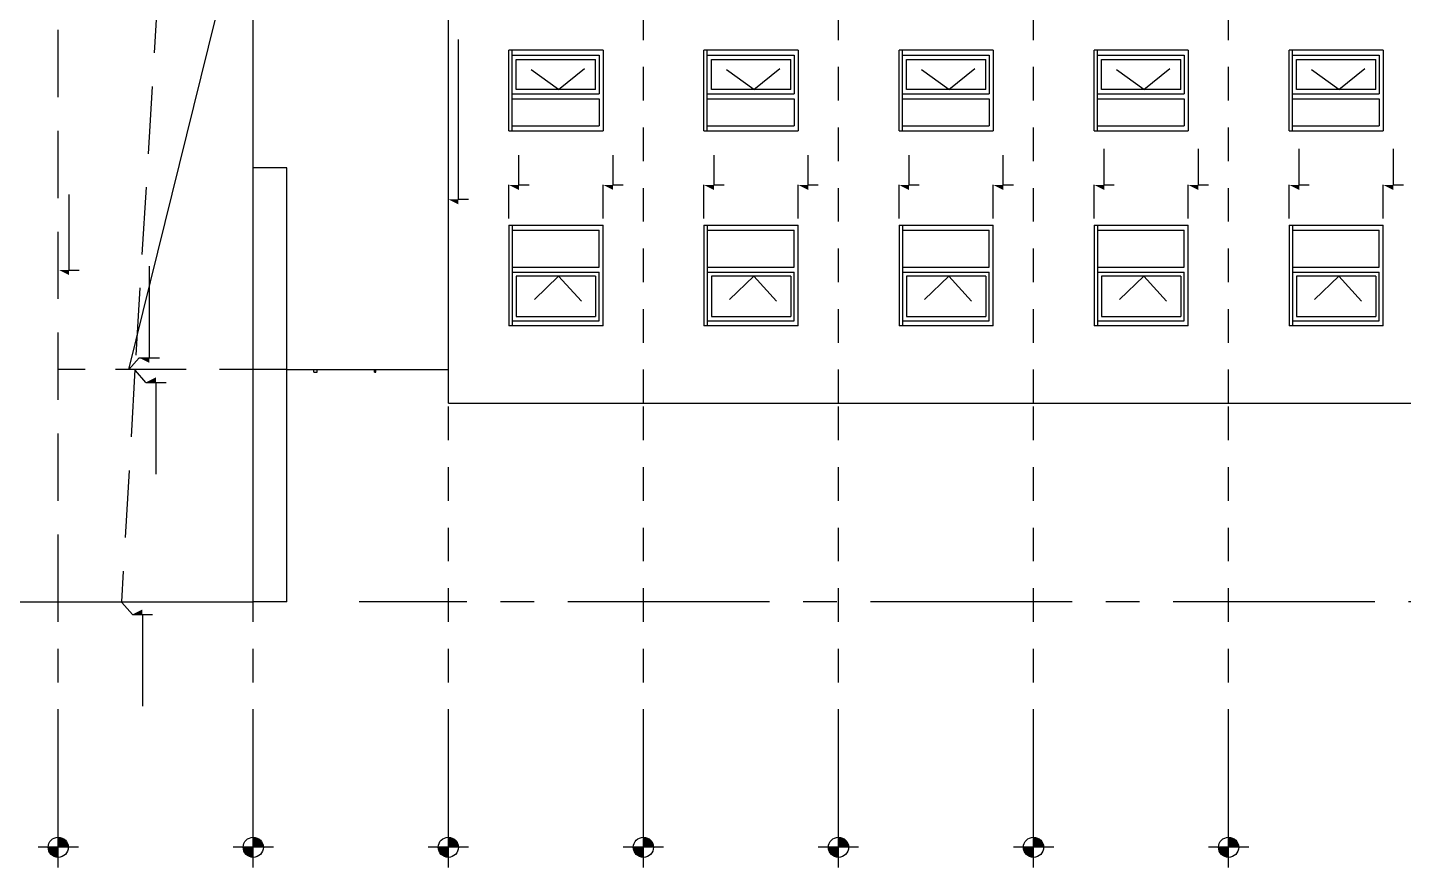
# Model space of a CAD drawing. Header units: metres. Extents: x -220 to 294, y -29 to 18.
# Drawn here: x -178.25 to -173.13, y 5.4 to 8.52 of the extents above; entities that cross this region are included whole.
import ezdxf

# ---------------------------------------------------------------- set-up
doc = ezdxf.new("R2010")
doc.units = ezdxf.units.M
doc.header["$MEASUREMENT"] = 0
for name, pattern in [('CENTER2', [1.125, 0.75, -0.125, 0.125, -0.125]), ('DASHED2', [0.375, 0.25, -0.125]), ('DASHED4', [0.1875, 0.125, -0.0625])]:
    doc.linetypes.add(name, pattern=pattern)
for name, color, linetype in [('Cizgi', 7, 'Continuous'), ('Kesit_Kot', 7, 'Continuous'), ('Standart', 7, 'Continuous'), ('Tarama', 7, 'Continuous')]:
    doc.layers.add(name, color=color, linetype=linetype)

msp = doc.modelspace()

# ---------------------------------------------------------------- hatches: boundary and pattern name
at = {"layer": 'Kesit_Kot', "linetype": 'Continuous', "lineweight": -3}
for points in [[(-176.4574, 7.9352), (-176.4199, 7.9164), (-176.4199, 7.9352)], [(-176.1074, 7.9352), (-176.0699, 7.9164), (-176.0699, 7.9352)], [(-175.7324, 7.9352), (-175.6949, 7.9164), (-175.6949, 7.9352)], [(-175.3824, 7.9352), (-175.3449, 7.9164), (-175.3449, 7.9352)], [(-175.0074, 7.9352), (-174.9699, 7.9164), (-174.9699, 7.9352)], [(-174.6574, 7.9352), (-174.6199, 7.9164), (-174.6199, 7.9352)], [(-174.2824, 7.9352), (-174.2449, 7.9164), (-174.2449, 7.9352)], [(-173.9324, 7.9352), (-173.8949, 7.9164), (-173.8949, 7.9352)], [(-173.5574, 7.9352), (-173.5199, 7.9164), (-173.5199, 7.9352)], [(-173.2074, 7.9352), (-173.1699, 7.9164), (-173.1699, 7.9352)], [(-177.8311, 7.2929), (-177.7936, 7.2741), (-177.7936, 7.2929)], [(-177.8067, 7.2011), (-177.7692, 7.2198), (-177.7692, 7.2011)], [(-177.8567, 6.3386), (-177.8192, 6.3573), (-177.8192, 6.3386)]]:
    msp.add_hatch(color=251, dxfattribs=at).paths.add_polyline_path(points)
at = {"layer": 'Standart', "linetype": 'Continuous', "lineweight": -3}
for points in [[(-176.6824, 7.8818), (-176.6449, 7.863), (-176.6449, 7.8818)], [(-178.1299, 7.6189), (-178.0924, 7.6002), (-178.0924, 7.6189)]]:
    msp.add_hatch(color=251, dxfattribs=at).paths.add_polyline_path(points)
at = {"layer": 'Tarama', "linetype": 'Continuous', "lineweight": -3}
for points in [[(-178.1324, 5.4358), (-178.1366, 5.436), (-178.1408, 5.4367), (-178.1448, 5.4379), (-178.1487, 5.4395), (-178.1524, 5.4415), (-178.1558, 5.444), (-178.1589, 5.4468), (-178.1617, 5.4499), (-178.1642, 5.4533), (-178.1662, 5.457), (-178.1678, 5.4609), (-178.169, 5.4649), (-178.1697, 5.4691), (-178.1699, 5.4733), (-178.1324, 5.4733)], [(-178.1324, 5.5108), (-178.1282, 5.5105), (-178.1241, 5.5098), (-178.12, 5.5087), (-178.1162, 5.5071), (-178.1125, 5.505), (-178.109, 5.5026), (-178.1059, 5.4998), (-178.1031, 5.4967), (-178.1007, 5.4932), (-178.0986, 5.4896), (-178.097, 5.4857), (-178.0959, 5.4816), (-178.0952, 5.4775), (-178.0949, 5.4733), (-178.1324, 5.4733)], [(-177.4074, 5.4358), (-177.4116, 5.436), (-177.4158, 5.4367), (-177.4198, 5.4379), (-177.4237, 5.4395), (-177.4274, 5.4415), (-177.4308, 5.444), (-177.4339, 5.4468), (-177.4367, 5.4499), (-177.4392, 5.4533), (-177.4412, 5.457), (-177.4428, 5.4609), (-177.444, 5.4649), (-177.4447, 5.4691), (-177.4449, 5.4733), (-177.4074, 5.4733)], [(-177.4074, 5.5108), (-177.4032, 5.5105), (-177.3991, 5.5098), (-177.395, 5.5087), (-177.3912, 5.5071), (-177.3875, 5.505), (-177.384, 5.5026), (-177.3809, 5.4998), (-177.3781, 5.4967), (-177.3757, 5.4932), (-177.3736, 5.4896), (-177.372, 5.4857), (-177.3709, 5.4816), (-177.3702, 5.4775), (-177.3699, 5.4733), (-177.4074, 5.4733)], [(-176.6824, 5.4358), (-176.6866, 5.436), (-176.6908, 5.4367), (-176.6948, 5.4379), (-176.6987, 5.4395), (-176.7024, 5.4415), (-176.7058, 5.444), (-176.7089, 5.4468), (-176.7117, 5.4499), (-176.7142, 5.4533), (-176.7162, 5.457), (-176.7178, 5.4609), (-176.719, 5.4649), (-176.7197, 5.4691), (-176.7199, 5.4733), (-176.6824, 5.4733)], [(-176.6824, 5.5108), (-176.6782, 5.5105), (-176.6741, 5.5098), (-176.67, 5.5087), (-176.6662, 5.5071), (-176.6625, 5.505), (-176.659, 5.5026), (-176.6559, 5.4998), (-176.6531, 5.4967), (-176.6507, 5.4932), (-176.6486, 5.4896), (-176.647, 5.4857), (-176.6459, 5.4816), (-176.6452, 5.4775), (-176.6449, 5.4733), (-176.6824, 5.4733)], [(-175.9574, 5.4358), (-175.9616, 5.436), (-175.9658, 5.4367), (-175.9698, 5.4379), (-175.9737, 5.4395), (-175.9774, 5.4415), (-175.9808, 5.444), (-175.9839, 5.4468), (-175.9867, 5.4499), (-175.9892, 5.4533), (-175.9912, 5.457), (-175.9928, 5.4609), (-175.994, 5.4649), (-175.9947, 5.4691), (-175.9949, 5.4733), (-175.9574, 5.4733)], [(-175.9574, 5.5108), (-175.9532, 5.5105), (-175.9491, 5.5098), (-175.945, 5.5087), (-175.9412, 5.5071), (-175.9375, 5.505), (-175.934, 5.5026), (-175.9309, 5.4998), (-175.9281, 5.4967), (-175.9257, 5.4932), (-175.9236, 5.4896), (-175.922, 5.4857), (-175.9209, 5.4816), (-175.9202, 5.4775), (-175.9199, 5.4733), (-175.9574, 5.4733)], [(-175.2324, 5.4358), (-175.2366, 5.436), (-175.2408, 5.4367), (-175.2448, 5.4379), (-175.2487, 5.4395), (-175.2524, 5.4415), (-175.2558, 5.444), (-175.2589, 5.4468), (-175.2617, 5.4499), (-175.2642, 5.4533), (-175.2662, 5.457), (-175.2678, 5.4609), (-175.269, 5.4649), (-175.2697, 5.4691), (-175.2699, 5.4733), (-175.2324, 5.4733)], [(-175.2324, 5.5108), (-175.2282, 5.5105), (-175.2241, 5.5098), (-175.22, 5.5087), (-175.2162, 5.5071), (-175.2125, 5.505), (-175.209, 5.5026), (-175.2059, 5.4998), (-175.2031, 5.4967), (-175.2007, 5.4932), (-175.1986, 5.4896), (-175.197, 5.4857), (-175.1959, 5.4816), (-175.1952, 5.4775), (-175.1949, 5.4733), (-175.2324, 5.4733)], [(-174.5074, 5.4358), (-174.5116, 5.436), (-174.5158, 5.4367), (-174.5198, 5.4379), (-174.5237, 5.4395), (-174.5274, 5.4415), (-174.5308, 5.444), (-174.5339, 5.4468), (-174.5367, 5.4499), (-174.5392, 5.4533), (-174.5412, 5.457), (-174.5428, 5.4609), (-174.544, 5.4649), (-174.5447, 5.4691), (-174.5449, 5.4733), (-174.5074, 5.4733)], [(-174.5074, 5.5108), (-174.5032, 5.5105), (-174.4991, 5.5098), (-174.495, 5.5087), (-174.4912, 5.5071), (-174.4875, 5.505), (-174.484, 5.5026), (-174.4809, 5.4998), (-174.4781, 5.4967), (-174.4757, 5.4932), (-174.4736, 5.4896), (-174.472, 5.4857), (-174.4709, 5.4816), (-174.4702, 5.4775), (-174.4699, 5.4733), (-174.5074, 5.4733)], [(-173.7824, 5.4358), (-173.7866, 5.436), (-173.7908, 5.4367), (-173.7948, 5.4379), (-173.7987, 5.4395), (-173.8024, 5.4415), (-173.8058, 5.444), (-173.8089, 5.4468), (-173.8117, 5.4499), (-173.8142, 5.4533), (-173.8162, 5.457), (-173.8178, 5.4609), (-173.819, 5.4649), (-173.8197, 5.4691), (-173.8199, 5.4733), (-173.7824, 5.4733)], [(-173.7824, 5.5108), (-173.7782, 5.5105), (-173.7741, 5.5098), (-173.77, 5.5087), (-173.7662, 5.5071), (-173.7625, 5.505), (-173.759, 5.5026), (-173.7559, 5.4998), (-173.7531, 5.4967), (-173.7507, 5.4932), (-173.7486, 5.4896), (-173.747, 5.4857), (-173.7459, 5.4816), (-173.7452, 5.4775), (-173.7449, 5.4733), (-173.7824, 5.4733)]]:
    msp.add_hatch(color=251, dxfattribs=at).paths.add_polyline_path(points)

# ---------------------------------------------------------------- linework, layer by layer
at = {"layer": 'Cizgi', "color": 251, "linetype": 'Continuous', "lineweight": -3}
for points in [[(-177.8699, 7.2487), (-177.1162, 10.2987)], [(-177.4074, 8.0362), (-177.4074, 9.2987)], [(-176.6824, 7.2487), (-176.6824, 8.7449)], [(-177.4074, 7.9987), (-177.4074, 8.0362)], [(-177.2824, 7.9987), (-177.4074, 7.9987)], [(-177.4074, 6.3862), (-177.4074, 7.9987)], [(-177.2824, 7.2487), (-177.2824, 7.9987)], [(-176.4574, 7.7862), (-176.1074, 7.7862)], [(-176.4574, 7.7862), (-176.4574, 7.4112)], [(-176.4449, 7.7862), (-176.4449, 7.4112)], [(-176.1074, 7.4112), (-176.1074, 7.7862)], [(-175.7324, 7.7862), (-175.3824, 7.7862)], [(-175.7324, 7.7862), (-175.7324, 7.4112)], [(-175.7199, 7.7862), (-175.7199, 7.4112)], [(-175.3824, 7.4112), (-175.3824, 7.7862)], [(-175.0074, 7.7862), (-174.6574, 7.7862)], [(-175.0074, 7.7862), (-175.0074, 7.4112)], [(-174.9949, 7.7862), (-174.9949, 7.4112)], [(-174.6574, 7.4112), (-174.6574, 7.7862)], [(-174.2824, 7.7862), (-173.9324, 7.7862)], [(-174.2824, 7.7862), (-174.2824, 7.4112)], [(-174.2699, 7.7862), (-174.2699, 7.4112)], [(-173.9324, 7.4112), (-173.9324, 7.7862)], [(-173.5574, 7.7862), (-173.2074, 7.7862)], [(-173.5574, 7.7862), (-173.5574, 7.4112)], [(-173.5449, 7.7862), (-173.5449, 7.4112)], [(-173.2074, 7.4112), (-173.2074, 7.7862)], [(-176.4449, 7.7674), (-176.1224, 7.7674)], [(-176.1224, 7.6299), (-176.1224, 7.7674)], [(-175.7199, 7.7674), (-175.3974, 7.7674)], [(-175.3974, 7.6299), (-175.3974, 7.7674)], [(-174.9949, 7.7674), (-174.6724, 7.7674)], [(-174.6724, 7.6299), (-174.6724, 7.7674)], [(-174.2699, 7.7674), (-173.9474, 7.7674)], [(-173.9474, 7.6299), (-173.9474, 7.7674)], [(-173.5449, 7.7674), (-173.2224, 7.7674)], [(-173.2224, 7.6299), (-173.2224, 7.7674)], [(-176.4449, 7.6299), (-176.1224, 7.6299)], [(-175.7199, 7.6299), (-175.3974, 7.6299)], [(-174.9949, 7.6299), (-174.6724, 7.6299)], [(-174.2699, 7.6299), (-173.9474, 7.6299)], [(-173.5449, 7.6299), (-173.2224, 7.6299)], [(-176.4449, 7.6112), (-176.1224, 7.6112)], [(-176.4299, 7.5956), (-176.4299, 7.4456)], [(-176.1349, 7.5956), (-176.4299, 7.5956)], [(-176.1349, 7.5956), (-176.1349, 7.4456)], [(-176.1224, 7.4299), (-176.1224, 7.6112)], [(-175.7199, 7.6112), (-175.3974, 7.6112)], [(-175.7049, 7.5956), (-175.7049, 7.4456)], [(-175.4099, 7.5956), (-175.7049, 7.5956)], [(-175.4099, 7.5956), (-175.4099, 7.4456)], [(-175.3974, 7.4299), (-175.3974, 7.6112)], [(-174.9949, 7.6112), (-174.6724, 7.6112)], [(-174.9799, 7.5956), (-174.9799, 7.4456)], [(-174.6849, 7.5956), (-174.9799, 7.5956)], [(-174.6849, 7.5956), (-174.6849, 7.4456)], [(-174.6724, 7.4299), (-174.6724, 7.6112)], [(-174.2699, 7.6112), (-173.9474, 7.6112)], [(-174.2549, 7.5956), (-174.2549, 7.4456)], [(-173.9599, 7.5956), (-174.2549, 7.5956)], [(-173.9599, 7.5956), (-173.9599, 7.4456)], [(-173.9474, 7.4299), (-173.9474, 7.6112)], [(-173.5449, 7.6112), (-173.2224, 7.6112)], [(-173.5299, 7.5956), (-173.5299, 7.4456)], [(-173.2349, 7.5956), (-173.5299, 7.5956)], [(-173.2349, 7.5956), (-173.2349, 7.4456)], [(-173.2224, 7.4299), (-173.2224, 7.6112)], [(-176.4449, 7.4299), (-176.1224, 7.4299)], [(-176.4299, 7.4456), (-176.1349, 7.4456)], [(-175.7199, 7.4299), (-175.3974, 7.4299)], [(-175.7049, 7.4456), (-175.4099, 7.4456)], [(-174.9949, 7.4299), (-174.6724, 7.4299)], [(-174.9799, 7.4456), (-174.6849, 7.4456)], [(-174.2699, 7.4299), (-173.9474, 7.4299)], [(-174.2549, 7.4456), (-173.9599, 7.4456)], [(-173.5449, 7.4299), (-173.2224, 7.4299)], [(-173.5299, 7.4456), (-173.2349, 7.4456)], [(-176.1074, 7.4112), (-176.4574, 7.4112)], [(-175.3824, 7.4112), (-175.7324, 7.4112)], [(-174.6574, 7.4112), (-175.0074, 7.4112)], [(-173.9324, 7.4112), (-174.2824, 7.4112)], [(-173.2074, 7.4112), (-173.5574, 7.4112)], [(-177.8699, 7.2487), (-177.9199, 7.2487)], [(-177.2824, 7.2487), (-177.1824, 7.2487)], [(-177.2824, 6.4487), (-177.2824, 7.2487)], [(-177.1824, 7.2393), (-177.1824, 7.2487)], [(-177.1824, 7.2487), (-177.1699, 7.2487)], [(-177.1824, 7.2393), (-177.1699, 7.2393)], [(-177.1699, 7.2393), (-177.1699, 7.2487)], [(-177.1699, 7.2487), (-177.1249, 7.2487)], [(-177.1249, 7.2487), (-177.0626, 7.2487)], [(-177.0626, 7.2487), (-176.9574, 7.2487)], [(-176.9574, 7.2393), (-176.9574, 7.2487)], [(-176.9574, 7.2487), (-176.9516, 7.2487)], [(-176.9574, 7.2393), (-176.9516, 7.2393)], [(-176.9516, 7.2393), (-176.9516, 7.2487)], [(-176.9516, 7.2487), (-176.6824, 7.2487)], [(-176.6824, 7.1237), (-176.6824, 7.2487)], [(-176.6824, 7.1237), (-173.0874, 7.1237)], [(-177.2824, 6.3862), (-177.2824, 6.4487)], [(-178.1324, 6.3862), (-178.0192, 6.3862)], [(-178.0192, 6.3862), (-177.4074, 6.3862)], [(-177.2824, 6.3862), (-177.4074, 6.3862)]]:
    msp.add_lwpolyline(points, dxfattribs=at)
at = {"layer": 'Cizgi', "color": 251, "linetype": 'DASHED2', "lineweight": -3}
for points in [[(-178.1324, 6.3862), (-178.1324, 9.5487)], [(-177.7149, 9.4237), (-177.8474, 7.2487)], [(-177.2824, 7.2487), (-178.1324, 7.2487)], [(-177.8474, 7.2487), (-177.8974, 6.3862)], [(-178.3074, 6.3862), (-178.1324, 6.3862)]]:
    msp.add_lwpolyline(points, dxfattribs=at)
at = {"layer": 'Cizgi', "color": 251, "linetype": 'DASHED4', "lineweight": -3}
for points in [[(-175.9574, 7.1237), (-175.9574, 9.5487)], [(-175.2324, 7.1237), (-175.2324, 9.5487)], [(-174.5074, 7.1237), (-174.5074, 9.5487)], [(-173.7824, 7.1237), (-173.7824, 9.5487)], [(-177.4074, 6.3862), (-177.4074, 9.4237)], [(-176.2726, 7.5956), (-176.4287, 7.4456)], [(-176.2726, 7.5956), (-176.1349, 7.4456)], [(-175.5476, 7.5956), (-175.7037, 7.4456)], [(-175.5476, 7.5956), (-175.4099, 7.4456)], [(-174.8226, 7.5956), (-174.9787, 7.4456)], [(-174.8226, 7.5956), (-174.6849, 7.4456)], [(-174.0976, 7.5956), (-174.2537, 7.4456)], [(-174.0976, 7.5956), (-173.9599, 7.4456)], [(-173.3726, 7.5956), (-173.5287, 7.4456)], [(-173.3726, 7.5956), (-173.2349, 7.4456)], [(-176.6824, 5.6362), (-176.6824, 7.1237)], [(-175.9574, 5.6362), (-175.9574, 7.1237)], [(-175.2324, 5.6362), (-175.2324, 7.1237)], [(-174.5074, 5.6362), (-174.5074, 7.1237)], [(-173.7824, 5.6362), (-173.7824, 7.1237)], [(-178.1324, 5.6362), (-178.1324, 6.3862)], [(-177.4074, 5.6362), (-177.4074, 6.3862)]]:
    msp.add_lwpolyline(points, dxfattribs=at)
at = {"layer": 'Kesit_Kot', "color": 251, "linetype": 'Continuous', "lineweight": -3}
for points in [[(-176.4199, 7.9352), (-176.4199, 8.0456)], [(-176.0699, 7.9352), (-176.0699, 8.0456)], [(-175.6949, 7.9352), (-175.6949, 8.0456)], [(-175.3449, 7.9352), (-175.3449, 8.0456)], [(-174.9699, 7.9352), (-174.9699, 8.0456)], [(-174.6199, 7.9352), (-174.6199, 8.0456)], [(-174.2449, 7.9352), (-174.2449, 8.0699)], [(-173.8949, 7.9352), (-173.8949, 8.0699)], [(-173.5199, 7.9352), (-173.5199, 8.0699)], [(-173.1699, 7.9352), (-173.1699, 8.0699)], [(-176.4574, 7.8102), (-176.4574, 7.9352)], [(-176.4199, 7.9352), (-176.3824, 7.9352)], [(-176.1074, 7.8102), (-176.1074, 7.9352)], [(-176.0699, 7.9352), (-176.0324, 7.9352)], [(-175.7324, 7.8102), (-175.7324, 7.9352)], [(-175.6949, 7.9352), (-175.6574, 7.9352)], [(-175.3824, 7.8102), (-175.3824, 7.9352)], [(-175.3449, 7.9352), (-175.3074, 7.9352)], [(-175.0074, 7.8102), (-175.0074, 7.9352)], [(-174.9699, 7.9352), (-174.9324, 7.9352)], [(-174.6574, 7.8102), (-174.6574, 7.9352)], [(-174.6199, 7.9352), (-174.5824, 7.9352)], [(-174.2824, 7.8102), (-174.2824, 7.9352)], [(-174.2449, 7.9352), (-174.2074, 7.9352)], [(-173.9324, 7.8102), (-173.9324, 7.9352)], [(-173.8949, 7.9352), (-173.8574, 7.9352)], [(-173.5574, 7.8102), (-173.5574, 7.9352)], [(-173.5199, 7.9352), (-173.4824, 7.9352)], [(-173.2074, 7.8102), (-173.2074, 7.9352)], [(-173.1699, 7.9352), (-173.1324, 7.9352)], [(-177.7936, 7.2929), (-177.7936, 7.6335)], [(-177.8311, 7.2929), (-177.8699, 7.2487)], [(-177.8311, 7.2929), (-177.7936, 7.2929)], [(-177.7936, 7.2929), (-177.7561, 7.2929)], [(-177.8067, 7.2011), (-177.8455, 7.2453)], [(-177.8067, 7.2011), (-177.7692, 7.2011)], [(-177.7692, 7.2011), (-177.7692, 6.8605)], [(-177.7692, 7.2011), (-177.7317, 7.2011)], [(-177.8567, 6.3386), (-177.8955, 6.3828)], [(-177.8567, 6.3386), (-177.8192, 6.3386)], [(-177.8192, 6.3386), (-177.8192, 5.998)], [(-177.8192, 6.3386), (-177.7817, 6.3386)]]:
    msp.add_lwpolyline(points, dxfattribs=at)
at = {"layer": 'Standart', "color": 251, "linetype": 'Continuous', "lineweight": -3}
for points in [[(-176.6449, 7.8818), (-176.6449, 8.4763)], [(-178.0924, 7.8997), (-178.0924, 7.6189)], [(-176.6449, 7.8818), (-176.6074, 7.8818)], [(-178.0924, 7.6189), (-178.0549, 7.6189)]]:
    msp.add_lwpolyline(points, dxfattribs=at)
at = {"layer": 'Standart', "color": 118, "linetype": 'Continuous', "lineweight": -3}
for points in [[(-176.4574, 8.1362), (-176.4574, 8.4362)], [(-176.1074, 8.4362), (-176.4574, 8.4362)], [(-176.4449, 8.1362), (-176.4449, 8.4362)], [(-176.4449, 8.4174), (-176.1224, 8.4174)], [(-176.4299, 8.2893), (-176.4299, 8.4018)], [(-176.4299, 8.4018), (-176.1349, 8.4018)], [(-176.1349, 8.2893), (-176.1349, 8.4018)], [(-176.1224, 8.4174), (-176.1224, 8.2737)], [(-176.1074, 8.4362), (-176.1074, 8.1362)], [(-175.7324, 8.1362), (-175.7324, 8.4362)], [(-175.3824, 8.4362), (-175.7324, 8.4362)], [(-175.7199, 8.1362), (-175.7199, 8.4362)], [(-175.7199, 8.4174), (-175.3974, 8.4174)], [(-175.7049, 8.2893), (-175.7049, 8.4018)], [(-175.7049, 8.4018), (-175.4099, 8.4018)], [(-175.4099, 8.2893), (-175.4099, 8.4018)], [(-175.3974, 8.4174), (-175.3974, 8.2737)], [(-175.3824, 8.4362), (-175.3824, 8.1362)], [(-175.0074, 8.1362), (-175.0074, 8.4362)], [(-174.6574, 8.4362), (-175.0074, 8.4362)], [(-174.9949, 8.1362), (-174.9949, 8.4362)], [(-174.9949, 8.4174), (-174.6724, 8.4174)], [(-174.9799, 8.2893), (-174.9799, 8.4018)], [(-174.9799, 8.4018), (-174.6849, 8.4018)], [(-174.6849, 8.2893), (-174.6849, 8.4018)], [(-174.6724, 8.4174), (-174.6724, 8.2737)], [(-174.6574, 8.4362), (-174.6574, 8.1362)], [(-174.2824, 8.1362), (-174.2824, 8.4362)], [(-173.9324, 8.4362), (-174.2824, 8.4362)], [(-174.2699, 8.1362), (-174.2699, 8.4362)], [(-174.2699, 8.4174), (-173.9474, 8.4174)], [(-174.2549, 8.2893), (-174.2549, 8.4018)], [(-174.2549, 8.4018), (-173.9599, 8.4018)], [(-173.9599, 8.2893), (-173.9599, 8.4018)], [(-173.9474, 8.4174), (-173.9474, 8.2737)], [(-173.9324, 8.4362), (-173.9324, 8.1362)], [(-173.5574, 8.1362), (-173.5574, 8.4362)], [(-173.2074, 8.4362), (-173.5574, 8.4362)], [(-173.5449, 8.1362), (-173.5449, 8.4362)], [(-173.5449, 8.4174), (-173.2224, 8.4174)], [(-173.5299, 8.2893), (-173.5299, 8.4018)], [(-173.5299, 8.4018), (-173.2349, 8.4018)], [(-173.2349, 8.2893), (-173.2349, 8.4018)], [(-173.2224, 8.4174), (-173.2224, 8.2737)], [(-173.2074, 8.4362), (-173.2074, 8.1362)], [(-176.1349, 8.2893), (-176.4299, 8.2893)], [(-175.4099, 8.2893), (-175.7049, 8.2893)], [(-174.6849, 8.2893), (-174.9799, 8.2893)], [(-173.9599, 8.2893), (-174.2549, 8.2893)], [(-173.2349, 8.2893), (-173.5299, 8.2893)], [(-176.4449, 8.2737), (-176.1224, 8.2737)], [(-176.4449, 8.2549), (-176.1224, 8.2549)], [(-176.1224, 8.2549), (-176.1224, 8.1549)], [(-175.7199, 8.2737), (-175.3974, 8.2737)], [(-175.7199, 8.2549), (-175.3974, 8.2549)], [(-175.3974, 8.2549), (-175.3974, 8.1549)], [(-174.9949, 8.2737), (-174.6724, 8.2737)], [(-174.9949, 8.2549), (-174.6724, 8.2549)], [(-174.6724, 8.2549), (-174.6724, 8.1549)], [(-174.2699, 8.2737), (-173.9474, 8.2737)], [(-174.2699, 8.2549), (-173.9474, 8.2549)], [(-173.9474, 8.2549), (-173.9474, 8.1549)], [(-173.5449, 8.2737), (-173.2224, 8.2737)], [(-173.5449, 8.2549), (-173.2224, 8.2549)], [(-173.2224, 8.2549), (-173.2224, 8.1549)], [(-176.4574, 8.1362), (-176.1074, 8.1362)], [(-176.4449, 8.1549), (-176.1224, 8.1549)], [(-175.7324, 8.1362), (-175.3824, 8.1362)], [(-175.7199, 8.1549), (-175.3974, 8.1549)], [(-175.0074, 8.1362), (-174.6574, 8.1362)], [(-174.9949, 8.1549), (-174.6724, 8.1549)], [(-174.2824, 8.1362), (-173.9324, 8.1362)], [(-174.2699, 8.1549), (-173.9474, 8.1549)], [(-173.5574, 8.1362), (-173.2074, 8.1362)], [(-173.5449, 8.1549), (-173.2224, 8.1549)]]:
    msp.add_lwpolyline(points, dxfattribs=at)
at = {"layer": 'Standart', "color": 28, "linetype": 'DASHED4', "lineweight": -3}
for points in [[(-176.2726, 8.2893), (-176.4287, 8.4018)], [(-176.2726, 8.2893), (-176.1349, 8.4018)], [(-175.5476, 8.2893), (-175.7037, 8.4018)], [(-175.5476, 8.2893), (-175.4099, 8.4018)], [(-174.8226, 8.2893), (-174.9787, 8.4018)], [(-174.8226, 8.2893), (-174.6849, 8.4018)], [(-174.0976, 8.2893), (-174.2537, 8.4018)], [(-174.0976, 8.2893), (-173.9599, 8.4018)], [(-173.3726, 8.2893), (-173.5287, 8.4018)], [(-173.3726, 8.2893), (-173.2349, 8.4018)]]:
    msp.add_lwpolyline(points, dxfattribs=at)
at = {"layer": 'Standart', "color": 251, "linetype": 'CENTER2', "lineweight": -3}
msp.add_lwpolyline([(-172.1137, 6.3862), (-177.0142, 6.3862)], dxfattribs=at)
at = {"layer": 'Standart', "color": 216, "linetype": 'Continuous', "lineweight": -3}
for points in [[(-178.1324, 5.5483), (-178.1324, 5.9862)], [(-177.4074, 5.5483), (-177.4074, 5.9862)], [(-176.6824, 5.5483), (-176.6824, 5.9862)], [(-175.9574, 5.5483), (-175.9574, 5.9862)], [(-175.2324, 5.5483), (-175.2324, 5.9862)], [(-174.5074, 5.5483), (-174.5074, 5.9862)], [(-173.7824, 5.5483), (-173.7824, 5.9862)], [(-178.1324, 5.3983), (-178.1324, 5.5483)], [(-177.4074, 5.3983), (-177.4074, 5.5483)], [(-176.6824, 5.3983), (-176.6824, 5.5483)], [(-175.9574, 5.3983), (-175.9574, 5.5483)], [(-175.2324, 5.3983), (-175.2324, 5.5483)], [(-174.5074, 5.3983), (-174.5074, 5.5483)], [(-173.7824, 5.3983), (-173.7824, 5.5483)], [(-178.0574, 5.4733), (-178.2074, 5.4733)], [(-177.3324, 5.4733), (-177.4824, 5.4733)], [(-176.6074, 5.4733), (-176.7574, 5.4733)], [(-175.8824, 5.4733), (-176.0324, 5.4733)], [(-175.1574, 5.4733), (-175.3074, 5.4733)], [(-174.4324, 5.4733), (-174.5824, 5.4733)], [(-173.7074, 5.4733), (-173.8574, 5.4733)]]:
    msp.add_lwpolyline(points, dxfattribs=at)
for centre in [(-178.1324, 5.4733), (-177.4074, 5.4733), (-176.6824, 5.4733), (-175.9574, 5.4733), (-175.2324, 5.4733), (-174.5074, 5.4733), (-173.7824, 5.4733)]:
    msp.add_circle(centre, 0.0375, dxfattribs=at)

doc.saveas('drawing.dxf')
